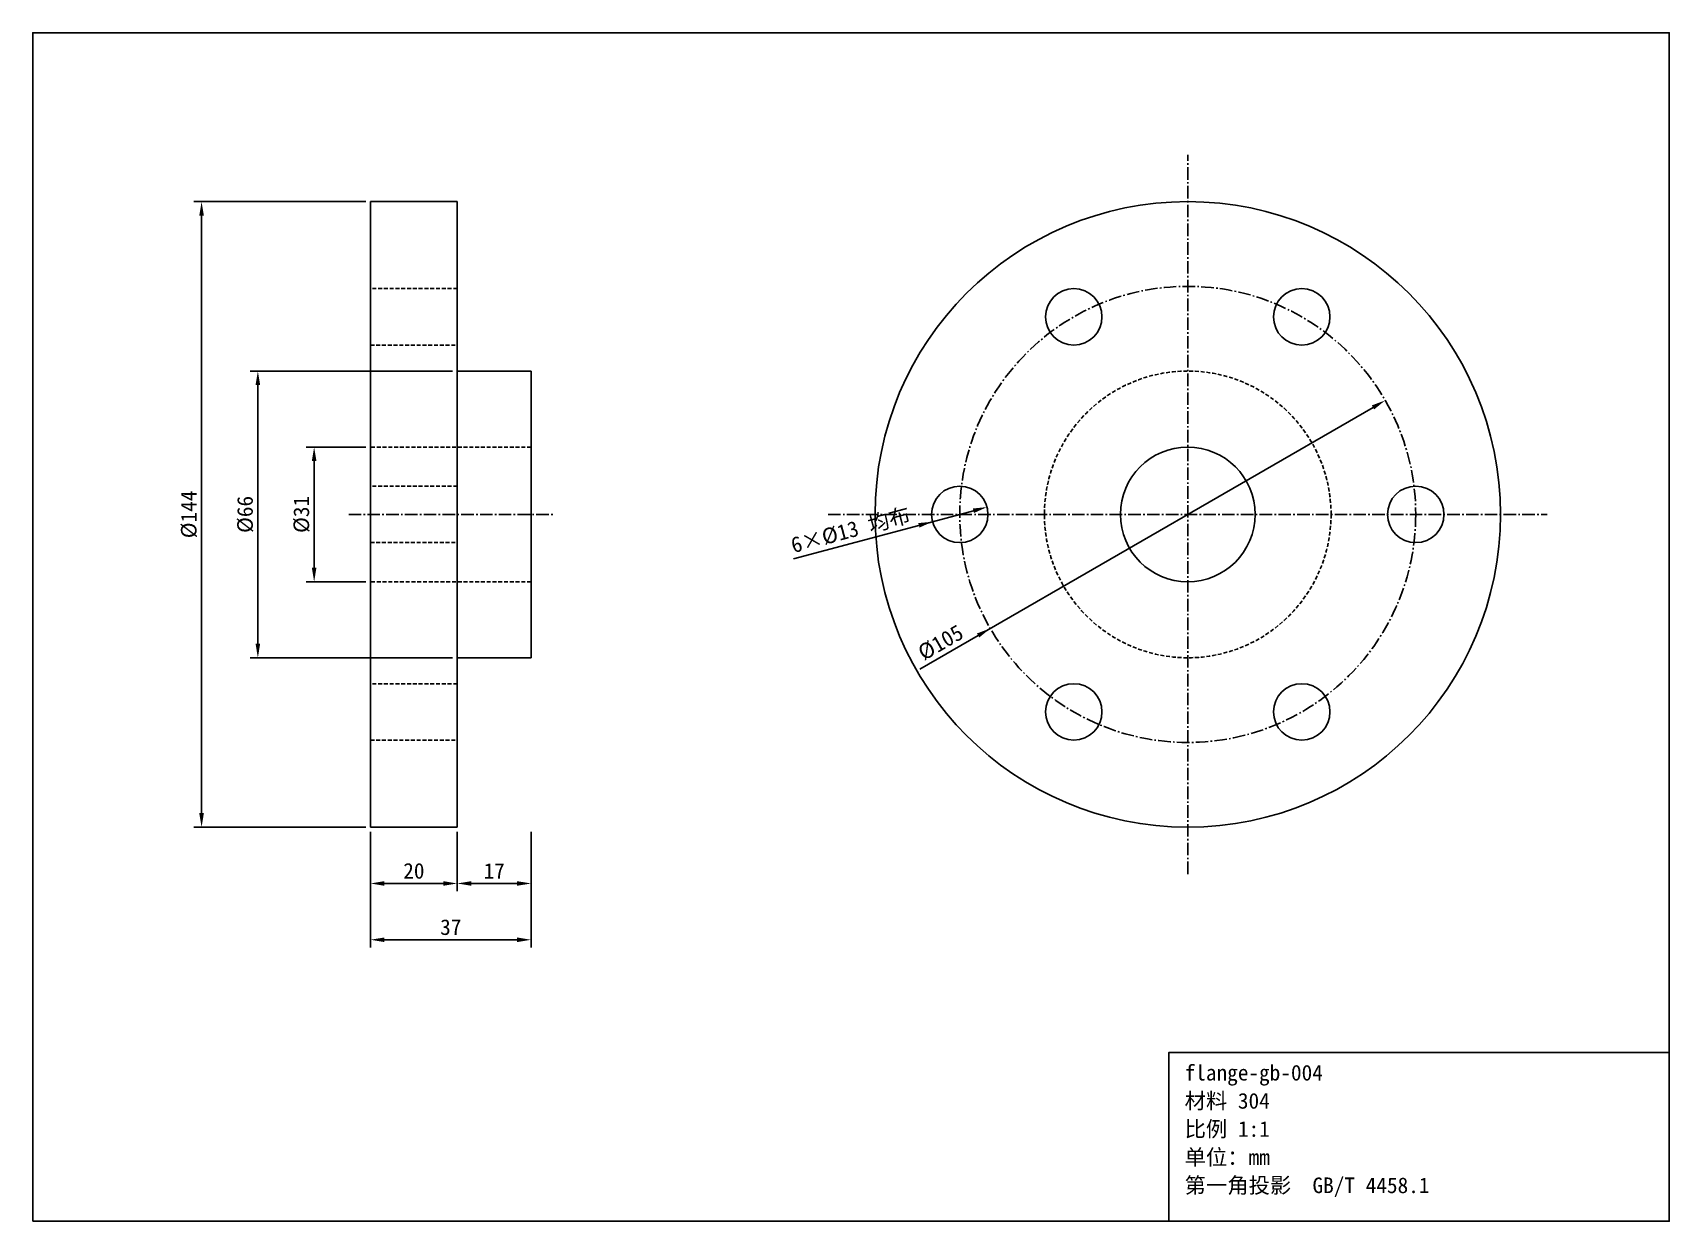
# Model space of a CAD drawing. Header units: millimetres. Extents: x -78 to 299, y -163 to 111.
import ezdxf

# ---------------------------------------------------------------- set-up
doc = ezdxf.new("R2010")
doc.units = ezdxf.units.MM
doc.linetypes.add('CENTER', pattern=[4.32, 2.88, -0.54, 0.36, -0.54])
doc.linetypes.add('DASHED', pattern=[1.332, 0.9, -0.432])
for name, color, linetype in [('中心线', 1, 'CENTER'), ('尺寸线', 3, 'CONTINUOUS'), ('文字', 7, 'CONTINUOUS'), ('虚线', 7, 'DASHED'), ('轮廓线', 7, 'CONTINUOUS')]:
    doc.layers.add(name, color=color, linetype=linetype)
doc.styles.add('CN', font='simsun.ttc')
doc.dimstyles.get("Standard").update_dxf_attribs({"dimtxt": 3.6, "dimasz": 3.24, "dimexe": 1.8, "dimexo": 1.08, "dimgap": 1.08, "dimtad": 1, "dimdsep": 46, "dimtxsty": 'CN', "dimcen": 2.5, "dimazin": 3, "dimtfac": 1, "dimtmove": 0, "dimatfit": 3})

msp = doc.modelspace()

# ---------------------------------------------------------------- linework, layer by layer
at = {"layer": '中心线'}
for p, q in [((188.2, -82.8), (188.2, 82.8)), ((-5, 0), (42, 0)), ((105.4, 0), (271, 0))]:
    msp.add_line(p, q, dxfattribs=at)
msp.add_circle((188.2, 0), 52.5, dxfattribs=at)
at = {"layer": '虚线'}
for p, q in [((20, 51.966), (0, 51.966)), ((0, 38.966), (20, 38.966)), ((37, 15.5), (0, 15.5)), ((20, 6.5), (0, 6.5)), ((0, -6.5), (20, -6.5)), ((37, -15.5), (0, -15.5)), ((20, -38.966), (0, -38.966)), ((0, -51.966), (20, -51.966))]:
    msp.add_line(p, q, dxfattribs=at)
for points in [[(0, -72), (0, -70.947), (0, -69.307), (0, -66.201), (0, -62.01), (0, -57.007), (0, -50.592), (0, -43.754), (0, -35.79), (0, -27.435), (0, -18.558), (0, -9.346), (0, 0), (0, 9.346), (0, 18.558), (0, 27.435), (0, 35.79), (0, 43.754), (0, 50.592), (0, 57.007), (0, 62.01), (0, 66.201), (0, 69.307), (0, 70.947), (0, 72)], [(20, -72), (20, -70.947), (20, -69.307), (20, -66.201), (20, -62.01), (20, -57.007), (20, -50.592), (20, -43.754), (20, -35.79), (20, -27.435), (20, -18.558), (20, -9.346), (20, 0), (20, 9.346), (20, 18.558), (20, 27.435), (20, 35.79), (20, 43.754), (20, 50.592), (20, 57.007), (20, 62.01), (20, 66.201), (20, 69.307), (20, 70.947), (20, 72)], [(0, 38.966), (0, 39.061), (0, 39.209), (0, 39.49), (0, 39.868), (0, 40.32), (0, 40.899), (0, 41.516), (0, 42.235), (0, 42.99), (0, 43.791), (0, 44.623), (0, 45.466), (0, 46.31), (0, 47.142), (0, 47.943), (0, 48.697), (0, 49.416), (0, 50.034), (0, 50.613), (0, 51.065), (0, 51.443), (0, 51.723), (0, 51.871), (0, 51.966)], [(0, 51.966), (0, 51.871), (0, 51.723), (0, 51.443), (0, 51.065), (0, 50.613), (0, 50.034), (0, 49.416), (0, 48.697), (0, 47.943), (0, 47.142), (0, 46.31), (0, 45.466), (0, 44.623), (0, 43.791), (0, 42.99), (0, 42.235), (0, 41.516), (0, 40.899), (0, 40.32), (0, 39.868), (0, 39.49), (0, 39.209), (0, 39.061), (0, 38.966)], [(20, 38.966), (20, 39.061), (20, 39.209), (20, 39.49), (20, 39.868), (20, 40.32), (20, 40.899), (20, 41.516), (20, 42.235), (20, 42.99), (20, 43.791), (20, 44.623), (20, 45.466), (20, 46.31), (20, 47.142), (20, 47.943), (20, 48.697), (20, 49.416), (20, 50.034), (20, 50.613), (20, 51.065), (20, 51.443), (20, 51.723), (20, 51.871), (20, 51.966)], [(20, 51.966), (20, 51.871), (20, 51.723), (20, 51.443), (20, 51.065), (20, 50.613), (20, 50.034), (20, 49.416), (20, 48.697), (20, 47.943), (20, 47.142), (20, 46.31), (20, 45.466), (20, 44.623), (20, 43.791), (20, 42.99), (20, 42.235), (20, 41.516), (20, 40.899), (20, 40.32), (20, 39.868), (20, 39.49), (20, 39.209), (20, 39.061), (20, 38.966)], [(20, -33), (20, -32.517), (20, -31.766), (20, -30.342), (20, -28.421), (20, -26.128), (20, -23.188), (20, -20.054), (20, -16.404), (20, -12.574), (20, -8.506), (20, -4.284), (20, 0), (20, 4.284), (20, 8.506), (20, 12.574), (20, 16.404), (20, 20.054), (20, 23.188), (20, 26.128), (20, 28.421), (20, 30.342), (20, 31.766), (20, 32.517), (20, 33)], [(20, 33), (20, 32.517), (20, 31.766), (20, 30.342), (20, 28.421), (20, 26.128), (20, 23.188), (20, 20.054), (20, 16.404), (20, 12.574), (20, 8.506), (20, 4.284), (20, 0), (20, -4.284), (20, -8.506), (20, -12.574), (20, -16.404), (20, -20.054), (20, -23.188), (20, -26.128), (20, -28.421), (20, -30.342), (20, -31.766), (20, -32.517), (20, -33)], [(37, -33), (37, -32.517), (37, -31.766), (37, -30.342), (37, -28.421), (37, -26.128), (37, -23.188), (37, -20.054), (37, -16.404), (37, -12.574), (37, -8.506), (37, -4.284), (37, 0), (37, 4.284), (37, 8.506), (37, 12.574), (37, 16.404), (37, 20.054), (37, 23.188), (37, 26.128), (37, 28.421), (37, 30.342), (37, 31.766), (37, 32.517), (37, 33)], [(0, -15.5), (0, -15.273), (0, -14.92), (0, -14.252), (0, -13.349), (0, -12.272), (0, -10.891), (0, -9.419), (0, -7.705), (0, -5.906), (0, -3.995), (0, -2.012), (0, 0), (0, 2.012), (0, 3.995), (0, 5.906), (0, 7.705), (0, 9.419), (0, 10.891), (0, 12.272), (0, 13.349), (0, 14.252), (0, 14.92), (0, 15.273), (0, 15.5)], [(0, 15.5), (0, 15.273), (0, 14.92), (0, 14.252), (0, 13.349), (0, 12.272), (0, 10.891), (0, 9.419), (0, 7.705), (0, 5.906), (0, 3.995), (0, 2.012), (0, 0), (0, -2.012), (0, -3.995), (0, -5.906), (0, -7.705), (0, -9.419), (0, -10.891), (0, -12.272), (0, -13.349), (0, -14.252), (0, -14.92), (0, -15.273), (0, -15.5)], [(37, -15.5), (37, -15.273), (37, -14.92), (37, -14.252), (37, -13.349), (37, -12.272), (37, -10.891), (37, -9.419), (37, -7.705), (37, -5.906), (37, -3.995), (37, -2.012), (37, 0), (37, 2.012), (37, 3.995), (37, 5.906), (37, 7.705), (37, 9.419), (37, 10.891), (37, 12.272), (37, 13.349), (37, 14.252), (37, 14.92), (37, 15.273), (37, 15.5)], [(37, 15.5), (37, 15.273), (37, 14.92), (37, 14.252), (37, 13.349), (37, 12.272), (37, 10.891), (37, 9.419), (37, 7.705), (37, 5.906), (37, 3.995), (37, 2.012), (37, 0), (37, -2.012), (37, -3.995), (37, -5.906), (37, -7.705), (37, -9.419), (37, -10.891), (37, -12.272), (37, -13.349), (37, -14.252), (37, -14.92), (37, -15.273), (37, -15.5)], [(0, -6.5), (0, -6.405), (0, -6.257), (0, -5.976), (0, -5.598), (0, -5.146), (0, -4.567), (0, -3.95), (0, -3.231), (0, -2.477), (0, -1.675), (0, -0.844), (0, 0), (0, 0.844), (0, 1.675), (0, 2.477), (0, 3.231), (0, 3.95), (0, 4.567), (0, 5.146), (0, 5.598), (0, 5.976), (0, 6.257), (0, 6.405), (0, 6.5)], [(0, 6.5), (0, 6.405), (0, 6.257), (0, 5.976), (0, 5.598), (0, 5.146), (0, 4.567), (0, 3.95), (0, 3.231), (0, 2.477), (0, 1.675), (0, 0.844), (0, 0), (0, -0.844), (0, -1.675), (0, -2.477), (0, -3.231), (0, -3.95), (0, -4.567), (0, -5.146), (0, -5.598), (0, -5.976), (0, -6.257), (0, -6.405), (0, -6.5)], [(20, -6.5), (20, -6.405), (20, -6.257), (20, -5.976), (20, -5.598), (20, -5.146), (20, -4.567), (20, -3.95), (20, -3.231), (20, -2.477), (20, -1.675), (20, -0.844), (20, 0), (20, 0.844), (20, 1.675), (20, 2.477), (20, 3.231), (20, 3.95), (20, 4.567), (20, 5.146), (20, 5.598), (20, 5.976), (20, 6.257), (20, 6.405), (20, 6.5)], [(20, 6.5), (20, 6.405), (20, 6.257), (20, 5.976), (20, 5.598), (20, 5.146), (20, 4.567), (20, 3.95), (20, 3.231), (20, 2.477), (20, 1.675), (20, 0.844), (20, 0), (20, -0.844), (20, -1.675), (20, -2.477), (20, -3.231), (20, -3.95), (20, -4.567), (20, -5.146), (20, -5.598), (20, -5.976), (20, -6.257), (20, -6.405), (20, -6.5)], [(0, -51.966), (0, -51.871), (0, -51.723), (0, -51.443), (0, -51.065), (0, -50.613), (0, -50.034), (0, -49.416), (0, -48.697), (0, -47.943), (0, -47.142), (0, -46.31), (0, -45.466), (0, -44.623), (0, -43.791), (0, -42.99), (0, -42.235), (0, -41.516), (0, -40.899), (0, -40.32), (0, -39.868), (0, -39.49), (0, -39.209), (0, -39.061), (0, -38.966)], [(0, -38.966), (0, -39.061), (0, -39.209), (0, -39.49), (0, -39.868), (0, -40.32), (0, -40.899), (0, -41.516), (0, -42.235), (0, -42.99), (0, -43.791), (0, -44.623), (0, -45.466), (0, -46.31), (0, -47.142), (0, -47.943), (0, -48.697), (0, -49.416), (0, -50.034), (0, -50.613), (0, -51.065), (0, -51.443), (0, -51.723), (0, -51.871), (0, -51.966)], [(20, -51.966), (20, -51.871), (20, -51.723), (20, -51.443), (20, -51.065), (20, -50.613), (20, -50.034), (20, -49.416), (20, -48.697), (20, -47.943), (20, -47.142), (20, -46.31), (20, -45.466), (20, -44.623), (20, -43.791), (20, -42.99), (20, -42.235), (20, -41.516), (20, -40.899), (20, -40.32), (20, -39.868), (20, -39.49), (20, -39.209), (20, -39.061), (20, -38.966)], [(20, -38.966), (20, -39.061), (20, -39.209), (20, -39.49), (20, -39.868), (20, -40.32), (20, -40.899), (20, -41.516), (20, -42.235), (20, -42.99), (20, -43.791), (20, -44.623), (20, -45.466), (20, -46.31), (20, -47.142), (20, -47.943), (20, -48.697), (20, -49.416), (20, -50.034), (20, -50.613), (20, -51.065), (20, -51.443), (20, -51.723), (20, -51.871), (20, -51.966)]]:
    msp.add_lwpolyline(points, dxfattribs=at)
msp.add_circle((188.2, 0), 33, dxfattribs=at)
at = {"layer": '轮廓线'}
for p, q in [((0, 72), (20, 72)), ((20, 33), (37, 33)), ((20, -33), (37, -33)), ((0, -72), (20, -72))]:
    msp.add_line(p, q, dxfattribs=at)
for points in [[(-77.76, -162.72), (299.08, -162.72), (299.08, 110.88), (-77.76, 110.88)], [(183.88, -162.72), (299.08, -162.72), (299.08, -123.84), (183.88, -123.84)]]:
    msp.add_lwpolyline(points, close=True, dxfattribs=at)
for points in [[(0, 72), (0, 70.947), (0, 69.307), (0, 66.201), (0, 62.01), (0, 57.007), (0, 50.592), (0, 43.754), (0, 35.79), (0, 27.435), (0, 18.558), (0, 9.346), (0, 0), (0, -9.346), (0, -18.558), (0, -27.435), (0, -35.79), (0, -43.754), (0, -50.592), (0, -57.007), (0, -62.01), (0, -66.201), (0, -69.307), (0, -70.947), (0, -72)], [(20, 72), (20, 70.947), (20, 69.307), (20, 66.201), (20, 62.01), (20, 57.007), (20, 50.592), (20, 43.754), (20, 35.79), (20, 27.435), (20, 18.558), (20, 9.346), (20, 0), (20, -9.346), (20, -18.558), (20, -27.435), (20, -35.79), (20, -43.754), (20, -50.592), (20, -57.007), (20, -62.01), (20, -66.201), (20, -69.307), (20, -70.947), (20, -72)], [(37, 33), (37, 32.517), (37, 31.766), (37, 30.342), (37, 28.421), (37, 26.128), (37, 23.188), (37, 20.054), (37, 16.404), (37, 12.574), (37, 8.506), (37, 4.284), (37, 0), (37, -4.284), (37, -8.506), (37, -12.574), (37, -16.404), (37, -20.054), (37, -23.188), (37, -26.128), (37, -28.421), (37, -30.342), (37, -31.766), (37, -32.517), (37, -33)]]:
    msp.add_lwpolyline(points, dxfattribs=at)
for centre, radius in [((188.2, 0), 72), ((161.95, 45.466), 6.5), ((214.45, 45.466), 6.5), ((188.2, 0), 15.5), ((135.7, 0), 6.5), ((240.7, 0), 6.5), ((161.95, -45.466), 6.5), ((214.45, -45.466), 6.5)]:
    msp.add_circle(centre, radius, dxfattribs=at)

# ---------------------------------------------------------------- texts
at = {"layer": '文字', "style": 'CN'}
for s, p in [('flange-gb-004', (187.48, -130.32)), ('材料 304', (187.48, -136.8)), ('比例 1:1', (187.48, -143.28)), ('单位：mm', (187.48, -149.76)), ('第一角投影  GB/T 4458.1', (187.48, -156.24))]:
    msp.add_text(s, height=3.6, dxfattribs=at).set_placement(p)

# ---------------------------------------------------------------- dimensions: what is measured, and where the dimension line sits
at = {"layer": '尺寸线'}
for base, p1, p2 in [((-38.88, -72), (0, -72), (0, 72)), ((-25.92, -33), (20, -33), (20, 33)), ((-12.96, -15.5), (0, -15.5), (0, 15.5))]:
    msp.add_linear_dim(base=base, p1=p1, p2=p2, angle=90, text='%%c<>', dimstyle='Standard', dxfattribs=at).render()
msp.add_diameter_dim_2p(p1=(233.666, 26.25), p2=(142.734, -26.25), dimstyle='Standard', dxfattribs=at).render()
msp.add_diameter_dim_2p(p1=(141.979, 1.682), p2=(129.421, -1.682), text='6×<> 均布', dimstyle='Standard', dxfattribs=at).render()
for base, p1, p2 in [((0, -84.96), (0, -72), (20, -72)), ((0, -97.92), (0, -72), (37, -72)), ((20, -84.96), (20, -72), (37, -72))]:
    msp.add_linear_dim(base=base, p1=p1, p2=p2, dimstyle='Standard', dxfattribs=at).render()

doc.saveas('drawing.dxf')
